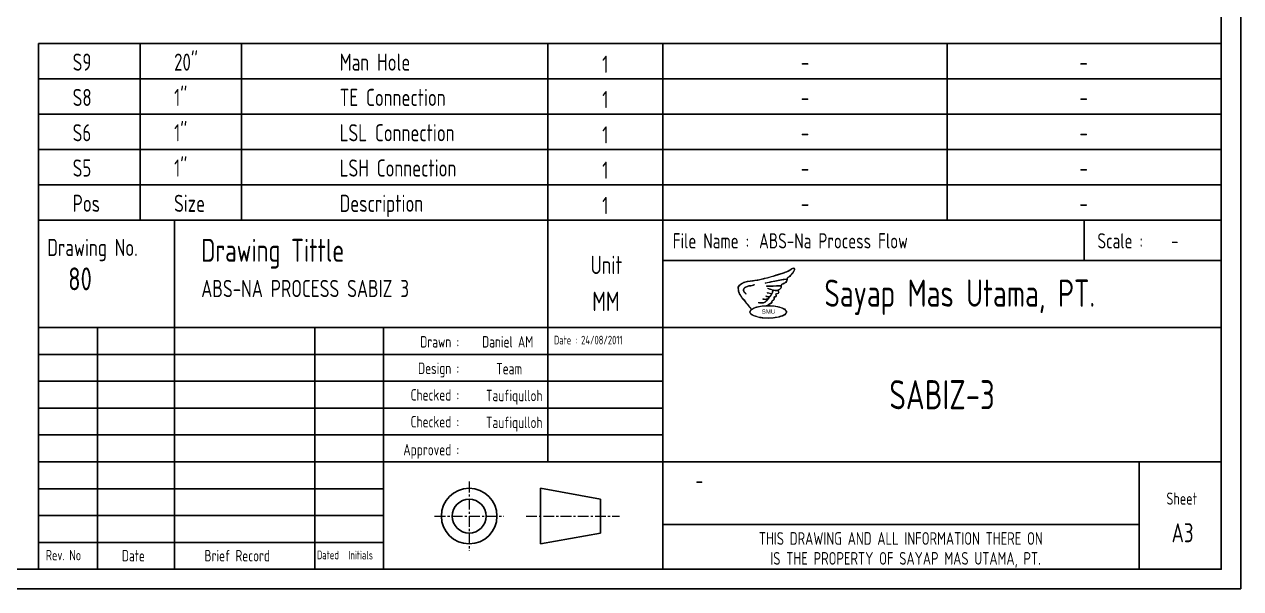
# Model space of a CAD drawing. Extents: x -29512 to 147477, y -5232 to 39709.
# Drawn here: x 139194.4 to 139335.6, y 7876.2 to 7941.7 of the extents above; entities that cross this region are included whole.
import ezdxf
from ezdxf.enums import TextEntityAlignment as Align

# ---------------------------------------------------------------- set-up
doc = ezdxf.new("R2010")
doc.units = 0
doc.linetypes.add('CENTER', pattern=[2, 1.25, -0.25, 0.25, -0.25])
doc.layers.get('0').update_dxf_attribs({"linetype": 'CONTINUOUS'})
doc.layers.add('DIMENSI', color=20, linetype='CONTINUOUS', lineweight=9)
for name, color, linetype in [('DIMENSION', 3, 'CONTINUOUS'), ('RAHMEN025', 7, 'CONTINUOUS'), ('RAHMEN07', 5, 'CONTINUOUS')]:
    doc.layers.add(name, color=color, linetype=linetype)
doc.styles.add('ISOCP', font='isocp.shx', dxfattribs={"width": 0.8, "height": 2})
doc.styles.get("Standard").update_dxf_attribs({"font": 'isocp.shx'})

# ---------------------------------------------------------------- blocks, each defined once
blk = doc.blocks.new('A$C0A2C2E44')
at = {"color": 1}
for p, q in [((0.182, 0.563), (0.186, 0.568)), ((0.377, 0.783), (0.38, 0.778)), ((0.621, 0.816), (0.622, 0.81)), ((0.652, 0.747), (0.652, 0.741)), ((0.67, 0.594), (0.669, 0.589)), ((0.677, 0.698), (0.676, 0.692)), ((0.465, 0.367), (0.464, 0.362)), ((0.573, 0.45), (0.572, 0.444)), ((0.638, 0.518), (0.636, 0.513)), ((0.683, 0.291), (0.672, 0.288)), ((0.689, 0.298), (0.683, 0.291)), ((0.687, 0.455), (0.693, 0.454)), ((0.693, 0.454), (0.689, 0.449)), ((0.306, 0.203), (0.313, 0.206))]:
    blk.add_line(p, q, dxfattribs=at)
blk.add_ellipse((0.694, 0.147), major_axis=(0.415, 0), ratio=0.340845, dxfattribs=at)
for points, knots in [([(0, 0.689), (0.002, 0.729), (0.027, 0.764), (0.086, 0.813), (0.123, 0.829), (0.24, 0.864), (0.313, 0.866), (0.46, 0.89), (0.534, 0.906), (0.678, 0.941), (0.748, 0.961), (0.893, 1.005), (0.971, 1.028), (1.067, 1.059), (1.092, 1.067), (1.142, 1.09), (1.165, 1.102), (1.223, 1.137), (1.255, 1.159), (1.287, 1.161), (1.297, 1.154), (1.299, 1.132), (1.296, 1.118), (1.286, 1.079), (1.274, 1.058), (1.241, 1.021), (1.223, 1.004), (1.196, 0.971), (1.184, 0.957), (1.153, 0.936), (1.139, 0.93), (1.129, 0.908), (1.129, 0.89), (1.117, 0.839), (1.09, 0.812), (1.033, 0.788), (1.009, 0.781), (0.991, 0.759), (0.993, 0.742), (0.989, 0.702), (0.981, 0.683), (0.953, 0.66), (0.933, 0.654), (0.92, 0.644), (0.921, 0.643), (0.929, 0.626), (0.936, 0.614), (0.935, 0.59), (0.93, 0.579), (0.908, 0.561), (0.887, 0.561), (0.869, 0.556), (0.869, 0.556), (0.872, 0.54), (0.877, 0.527), (0.874, 0.503), (0.867, 0.493), (0.845, 0.487), (0.833, 0.486), (0.83, 0.484), (0.83, 0.483), (0.831, 0.471), (0.832, 0.464), (0.832, 0.452), (0.831, 0.446), (0.825, 0.429), (0.818, 0.419), (0.799, 0.403), (0.786, 0.397), (0.778, 0.387), (0.782, 0.372), (0.769, 0.348), (0.757, 0.343), (0.733, 0.332), (0.723, 0.327), (0.705, 0.314), (0.697, 0.306), (0.689, 0.298)], [0, 0, 0, 0, 0.112073, 0.112073, 0.224146, 0.224146, 0.448293, 0.448293, 0.672439, 0.672439, 0.896585, 0.896585, 1.120731, 1.120731, 1.219343, 1.219343, 1.294581, 1.294581, 1.368103, 1.368103, 1.401614, 1.401614, 1.435126, 1.435126, 1.508266, 1.508266, 1.581406, 1.581406, 1.636272, 1.636272, 1.68334, 1.68334, 1.730409, 1.730409, 1.826705, 1.826705, 1.89211, 1.89211, 1.945825, 1.945825, 1.99954, 1.99954, 2.039843, 2.039843, 2.067924, 2.067924, 2.096006, 2.096006, 2.124087, 2.124087, 2.164088, 2.164088, 2.192796, 2.192796, 2.221504, 2.221504, 2.247194, 2.247194, 2.272885, 2.272885, 2.289397, 2.289397, 2.305909, 2.305909, 2.322421, 2.322421, 2.355445, 2.355445, 2.388458, 2.388458, 2.422729, 2.422729, 2.456999, 2.456999, 2.49127, 2.49127, 2.526206, 2.526206, 2.526206, 2.526206]), ([(0.621, 0.816), (0.683, 0.831), (0.745, 0.845), (0.861, 0.864), (0.914, 0.874), (1.012, 0.896), (1.06, 0.904), (1.125, 0.911)], [0, 0, 0, 0, 0.1931977, 0.1931977, 0.3512561, 0.3512561, 0.4989343, 0.4989343, 0.4989343, 0.4989343]), ([(0.622, 0.81), (0.698, 0.829), (0.772, 0.842), (0.9, 0.865), (0.949, 0.877), (1.036, 0.894), (1.075, 0.899), (1.124, 0.905)], [0, 0, 0, 0, 0.232997, 0.232997, 0.3855173, 0.3855173, 0.4975809, 0.4975809, 0.4975809, 0.4975809]), ([(0, 0.689), (-0.001, 0.663), (0.001, 0.634), (0.019, 0.583), (0.031, 0.559), (0.066, 0.501), (0.091, 0.469), (0.116, 0.438)], [0, 0, 0, 0, 0.0794682, 0.0794682, 0.1589365, 0.1589365, 0.278945, 0.278945, 0.278945, 0.278945]), ([(0.182, 0.563), (0.151, 0.588), (0.128, 0.611), (0.124, 0.668), (0.132, 0.691), (0.167, 0.722), (0.194, 0.734), (0.243, 0.753), (0.267, 0.756), (0.315, 0.76), (0.337, 0.762), (0.365, 0.775), (0.371, 0.779), (0.377, 0.783)], [0, 0, 0, 0, 0.1141886, 0.1141886, 0.1970745, 0.1970745, 0.2799604, 0.2799604, 0.3628464, 0.3628464, 0.4208339, 0.4208339, 0.4419315, 0.4419315, 0.4419315, 0.4419315]), ([(0.186, 0.568), (0.157, 0.591), (0.136, 0.612), (0.129, 0.659), (0.135, 0.683), (0.164, 0.713), (0.189, 0.726), (0.239, 0.745), (0.263, 0.75), (0.311, 0.754), (0.333, 0.756), (0.364, 0.768), (0.373, 0.773), (0.38, 0.778)], [0, 0, 0, 0, 0.1070866, 0.1070866, 0.1896444, 0.1896444, 0.2722021, 0.2722021, 0.3592387, 0.3592387, 0.4157454, 0.4157454, 0.4419315, 0.4419315, 0.4419315, 0.4419315]), ([(0.464, 0.362), (0.503, 0.357), (0.544, 0.352), (0.61, 0.367), (0.635, 0.382), (0.673, 0.419), (0.689, 0.439), (0.723, 0.484), (0.742, 0.508), (0.773, 0.549), (0.788, 0.565), (0.8, 0.601), (0.802, 0.614), (0.806, 0.634), (0.809, 0.64), (0.809, 0.65)], [0, 0, 0, 0, 0.1171299, 0.1171299, 0.1949164, 0.1949164, 0.2727028, 0.2727028, 0.3630052, 0.3630052, 0.4278676, 0.4278676, 0.4667028, 0.4667028, 0.4898522, 0.4898522, 0.4898522, 0.4898522]), ([(0.465, 0.367), (0.492, 0.364), (0.544, 0.358), (0.612, 0.371), (0.663, 0.415), (0.708, 0.474), (0.753, 0.532), (0.783, 0.572), (0.79, 0.588), (0.793, 0.602), (0.797, 0.617), (0.8, 0.636), (0.804, 0.648), (0.803, 0.655), (0.802, 0.657)], [0, 0, 0, 0, 0.0801736, 0.1601008, 0.1950859, 0.2806082, 0.3822921, 0.413522, 0.4309294, 0.4353954, 0.4549654, 0.4778773, 0.4910855, 0.4962277, 0.4962277, 0.4962277, 0.4962277]), ([(0.652, 0.747), (0.707, 0.745), (0.762, 0.747), (0.839, 0.752), (0.86, 0.753), (0.898, 0.754), (0.914, 0.754), (0.943, 0.755), (0.957, 0.756), (0.986, 0.758)], [0, 0, 0, 0, 0.1641507, 0.1641507, 0.229477, 0.229477, 0.2780522, 0.2780522, 0.3171629, 0.3171629, 0.3171629, 0.3171629]), ([(0.652, 0.741), (0.703, 0.74), (0.755, 0.74), (0.847, 0.747), (0.888, 0.748), (0.943, 0.749), (0.957, 0.75), (0.987, 0.752)], [0, 0, 0, 0, 0.1524056, 0.1524056, 0.2775783, 0.2775783, 0.3171629, 0.3171629, 0.3171629, 0.3171629]), ([(0.676, 0.692), (0.701, 0.686), (0.725, 0.679), (0.773, 0.659), (0.8, 0.65), (0.836, 0.646), (0.847, 0.646), (0.865, 0.645), (0.873, 0.644), (0.887, 0.643), (0.893, 0.642), (0.917, 0.642)], [0, 0, 0, 0, 0.0781297, 0.0781297, 0.1562594, 0.1562594, 0.1873182, 0.1873182, 0.2105792, 0.2105792, 0.2303682, 0.2303682, 0.2303682, 0.2303682]), ([(0.677, 0.698), (0.695, 0.693), (0.728, 0.686), (0.771, 0.665), (0.822, 0.651), (0.865, 0.651), (0.895, 0.648), (0.917, 0.648)], [0, 0, 0, 0, 0.0559434, 0.0991961, 0.1433993, 0.2119753, 0.2303682, 0.2303682, 0.2303682, 0.2303682]), ([(0.116, 0.438), (0.178, 0.364), (0.237, 0.287), (0.301, 0.209), (0.303, 0.206), (0.306, 0.203)], [0, 0, 0, 0, 0.2904194, 0.2904194, 0.3019642, 0.3019642, 0.3019642, 0.3019642]), ([(1.116, 0.147), (1.116, 0.172), (1.098, 0.196), (1.011, 0.254), (0.905, 0.282), (0.664, 0.3), (0.532, 0.29), (0.338, 0.238), (0.275, 0.196), (0.271, 0.097), (0.346, 0.05), (0.576, -0.002), (0.729, -0.007), (0.984, 0.029), (1.082, 0.069), (1.113, 0.128), (1.116, 0.138), (1.116, 0.147)], [0, 0, 0, 0, 0.467517, 0.467517, 1.353854, 1.353854, 2.240192, 2.240192, 3.12653, 3.12653, 4.119349, 4.119349, 5.112169, 5.112169, 6.104989, 6.104989, 6.283185, 6.283185, 6.283185, 6.283185]), ([(0.573, 0.45), (0.601, 0.446), (0.628, 0.443), (0.666, 0.45), (0.677, 0.452), (0.687, 0.455)], [0, 0, 0, 0, 0.0850364, 0.0850364, 0.1176317, 0.1176317, 0.1176317, 0.1176317])]:
    blk.add_open_spline(points, degree=3, knots=knots, dxfattribs=at)
at = {"color": 1, "start_tangent": (0.041652, 0.999132)}
blk.add_spline([(0.006, 0.689), (0.021, 0.738), (0.217, 0.848), (0.344, 0.865), (0.489, 0.891), (0.675, 0.935), (0.861, 0.989), (1.06, 1.051), (1.192, 1.111), (1.291, 1.147), (1.288, 1.109), (1.263, 1.056), (1.216, 1.005), (1.165, 0.951), (1.132, 0.927), (1.12, 0.878), (1.069, 0.81), (0.989, 0.764), (0.985, 0.717), (0.947, 0.665), (0.917, 0.647), (0.928, 0.612), (0.914, 0.574), (0.865, 0.558), (0.87, 0.52), (0.858, 0.497), (0.825, 0.488), (0.825, 0.469), (0.821, 0.436), (0.795, 0.408), (0.776, 0.394), (0.772, 0.366), (0.732, 0.338), (0.685, 0.303)], degree=3, dxfattribs=at)
at = {"color": 1}
for points in [[(0.006, 0.689), (0.006, 0.656), (0.023, 0.592), (0.069, 0.509), (0.121, 0.442)], [(0.67, 0.594), (0.735, 0.583), (0.78, 0.569)], [(0.121, 0.442), (0.182, 0.368), (0.235, 0.301), (0.289, 0.233), (0.31, 0.207)], [(0.572, 0.444), (0.63, 0.439), (0.689, 0.449)], [(0.636, 0.513), (0.675, 0.502), (0.72, 0.49)], [(0.685, 0.303), (0.672, 0.288)], [(0.31, 0.207), (0.313, 0.206)]]:
    blk.add_spline(points, degree=3, dxfattribs=at)
for points in [[(0.669, 0.589), (0.707, 0.584), (0.742, 0.576), (0.778, 0.563)], [(0.638, 0.518), (0.666, 0.511), (0.694, 0.503), (0.722, 0.495)]]:
    blk.add_open_spline(points, degree=3, dxfattribs=at)
at = {"color": 1, "insert": (0.7, 0.155), "char_height": 0.1, "width": 1.8, "attachment_point": 5}
blk.add_mtext('\\fArial|b0|i0|c0|p34;SMU', dxfattribs=at)
blk = doc.blocks.new('A$C2CDC6E2D')
at = {"layer": 'DIMENSI', "xscale": 9, "yscale": 9, "zscale": 9}
blk.add_blockref('A$C0A2C2E44', (0, 0), dxfattribs=at)

msp = doc.modelspace()

# ---------------------------------------------------------------- linework, layer by layer
at = {"layer": 'DIMENSION', "color": 7}
for p, q in [((139301.5088, 7935.3347), (139301.5088, 7939.4297)), ((139301.5088, 7931.2397), (139301.5088, 7935.3347)), ((139301.5088, 7927.1447), (139301.5088, 7931.2397)), ((139301.5088, 7923.0497), (139301.5088, 7927.1447)), ((139301.5088, 7918.9547), (139301.5088, 7923.0497)), ((139254.2902, 7887.8432), (139254.2902, 7881.3953)), ((139254.2902, 7887.8432), (139261.2897, 7886.585)), ((139261.2897, 7886.585), (139261.2897, 7882.6535)), ((139254.2902, 7881.3953), (139261.2897, 7882.6535))]:
    msp.add_line(p, q, dxfattribs=at)
at = {"layer": 'DIMENSION', "linetype": 'CENTER', "lineweight": 9}
for p, q in [((139246.0325, 7888.6255), (139246.0325, 7880.6084)), ((139242.0217, 7884.6192), (139250.0433, 7884.6192)), ((139252.639, 7884.6192), (139263.4916, 7884.6192))]:
    msp.add_line(p, q, dxfattribs=at)
at = {"layer": 'DIMENSION', "color": 6, "linetype": 'ByBlock', "ltscale": 0.5}
msp.add_lwpolyline([(139335.5566, 7876.2005), (138915.5566, 7876.2005), (138915.5566, 8173.2005), (139335.5566, 8173.2005)], close=True, dxfattribs=at)
at = {"layer": 'DIMENSION', "color": 0, "linetype": 'ByBlock', "ltscale": 0.5}
msp.add_lwpolyline([(138917.8066, 8170.9505), (139333.3066, 8170.9505), (139333.3066, 7878.4505), (138917.8066, 7878.4505)], close=True, dxfattribs=at)
at = {"layer": 'DIMENSION', "color": 7}
for radius in [3.224, 1.9657]:
    msp.add_circle((139246.0325, 7884.6192), radius, dxfattribs=at)
at = {"layer": 'RAHMEN025', "color": 7}
for p, q in [((139317.4077, 7918.9547), (139317.4077, 7914.2811)), ((139268.4999, 7914.2811), (139333.3066, 7914.2811))]:
    msp.add_line(p, q, dxfattribs=at)
at = {"layer": 'RAHMEN07', "color": 7}
for p, q in [((139196.0689, 7939.4297), (139333.3066, 7939.4297)), ((139196.0689, 7935.3347), (139196.0689, 7939.4297)), ((139196.0689, 7939.4297), (139333.3066, 7939.4297)), ((139207.8379, 7939.4297), (139207.8379, 7935.3347)), ((139219.6068, 7939.4297), (139219.6068, 7935.3347)), ((139255.1574, 7935.3347), (139255.1574, 7939.4297)), ((139268.4999, 7935.3347), (139268.4999, 7939.4297)), ((139196.0689, 7935.3347), (139333.3066, 7935.3347)), ((139196.0689, 7931.2397), (139196.0689, 7935.3347)), ((139196.0689, 7935.3347), (139333.3066, 7935.3347)), ((139207.8379, 7935.3347), (139207.8379, 7931.2397)), ((139219.6068, 7935.3347), (139219.6068, 7931.2397)), ((139255.1574, 7931.2397), (139255.1574, 7935.3347)), ((139268.4999, 7931.2397), (139268.4999, 7935.3347)), ((139196.0689, 7931.2397), (139333.3066, 7931.2397)), ((139196.0689, 7927.1447), (139196.0689, 7931.2397)), ((139196.0689, 7931.2397), (139333.3066, 7931.2397)), ((139207.8379, 7931.2397), (139207.8379, 7927.1447)), ((139219.6068, 7931.2397), (139219.6068, 7927.1447)), ((139255.1574, 7927.1447), (139255.1574, 7931.2397)), ((139268.4999, 7927.1447), (139268.4999, 7931.2397)), ((139196.0689, 7927.1447), (139333.3066, 7927.1447)), ((139196.0689, 7923.0497), (139196.0689, 7927.1447)), ((139196.0689, 7927.1447), (139333.3066, 7927.1447)), ((139207.8379, 7927.1447), (139207.8379, 7923.0497)), ((139219.6068, 7927.1447), (139219.6068, 7923.0497)), ((139255.1574, 7923.0497), (139255.1574, 7927.1447)), ((139268.4999, 7923.0497), (139268.4999, 7927.1447)), ((139196.0689, 7923.0497), (139333.3066, 7923.0497)), ((139196.0689, 7918.9547), (139196.0689, 7923.0497)), ((139196.0689, 7923.0497), (139333.3066, 7923.0497)), ((139207.8379, 7923.0497), (139207.8379, 7918.9547)), ((139219.6068, 7923.0497), (139219.6068, 7918.9547)), ((139255.1574, 7918.9547), (139255.1574, 7923.0497)), ((139268.4999, 7918.9547), (139268.4999, 7923.0497)), ((139196.0689, 7918.9547), (139333.3066, 7918.9547)), ((139196.0689, 7918.9547), (139196.0689, 7878.4505)), ((139211.839, 7918.9547), (139211.839, 7878.4505)), ((139255.1574, 7918.9547), (139255.1574, 7890.9133)), ((139268.4999, 7918.9547), (139268.4999, 7878.4505)), ((139196.0689, 7906.4919), (139333.3066, 7906.4919)), ((139202.9133, 7906.4919), (139202.9133, 7878.4505)), ((139228.1261, 7906.4919), (139228.1261, 7878.4505)), ((139236.0966, 7906.4919), (139236.0966, 7878.4505)), ((139196.0689, 7903.3762), (139268.4999, 7903.3762)), ((139196.0689, 7900.2605), (139268.4999, 7900.2605)), ((139196.0689, 7897.1448), (139268.4999, 7897.1448)), ((139196.0689, 7894.029), (139268.4999, 7894.029)), ((139196.0689, 7890.9133), (139333.3066, 7890.9133)), ((139323.7762, 7890.9133), (139323.7762, 7878.4505)), ((139196.0689, 7887.7976), (139236.0966, 7887.7976)), ((139196.0689, 7884.6819), (139236.0966, 7884.6819)), ((139268.4999, 7883.6335), (139323.7762, 7883.6335)), ((139196.0689, 7881.5662), (139236.0966, 7881.5662)), ((139207.6311, 7878.4505), (139333.3066, 7878.4505))]:
    msp.add_line(p, q, dxfattribs=at)

# ---------------------------------------------------------------- block references
at = {"layer": 'DIMENSION', "color": 7, "xscale": 0.5596831592556555, "yscale": 0.5596831592574745, "zscale": 0.559683159257282}
msp.add_blockref('A$C2CDC6E2D', (139277.2373, 7907.5578), dxfattribs=at)

# ---------------------------------------------------------------- texts
at = {"color": 7, "style": 'ISOCP', "width": 0.8}
msp.add_attdef('MM', (139260.3216, 7908.4047), 'mm', height=2.25, dxfattribs=at)
msp.add_attdef('SABIZ-3', text='-', height=3.375, dxfattribs=at).set_placement((139300.9033, 7898.7026), align=Align.MIDDLE_CENTER)
at = {"layer": 'DIMENSION', "color": 7, "style": 'ISOCP', "width": 0.8}
for s, p in [('THIS DRAWING AND ALL INFORMATION THERE ON', (139279.6398, 7881.289)), ('IS THE PROPERTY OF SAYAP MAS UTAMA, PT.', (139280.981, 7878.9808))]:
    msp.add_text(s, height=1.469116, dxfattribs=at).set_placement(p)
at = {"layer": 'DIMENSION', "color": 7, "style": 'ISOCP'}
for s, insert, char_height, width, attachment_point in [('S9', (139200.0201, 7938.2775), 1.98648, 95.522888, 1), ('20"', (139211.789, 7938.2775), 1.98648, 95.522888, 1), ('Man Hole', (139231.0011, 7938.2775), 1.98648, 95.522888, 1), ('1', (139261.8287, 7937.036), 1.9865, 13.342554, 5), ('-', (139285.0043, 7937.2843), 1.9865, 33.008815, 5), ('-', (139316.849, 7938.2775), 1.9865, 95.522888, 1), ('S8', (139200.0201, 7934.1825), 1.98648, 95.522888, 1), ('1"', (139211.789, 7934.1825), 1.98648, 95.522888, 1), ('TE Connection', (139231.0011, 7934.1825), 1.986484, 95.522888, 1), ('1', (139261.8287, 7932.941), 1.9865, 13.342554, 5), ('-', (139285.0043, 7933.1893), 1.9865, 33.008815, 5), ('-', (139316.849, 7934.1825), 1.9865, 95.522888, 1), ('S6', (139200.0201, 7930.0875), 1.98648, 95.522888, 1), ('1"', (139211.789, 7930.0875), 1.98648, 95.522888, 1), ('LSL Connection', (139231.0011, 7930.0875), 1.986484, 95.522888, 1), ('1', (139261.8287, 7928.846), 1.9865, 13.342554, 5), ('-', (139285.0043, 7929.0943), 1.9865, 33.008815, 5), ('-', (139316.849, 7930.0875), 1.9865, 95.522888, 1), ('S5', (139200.0201, 7925.9925), 1.98648, 95.522888, 1), ('1"', (139211.789, 7925.9925), 1.98648, 95.522888, 1), ('LSH Connection', (139231.0011, 7925.9925), 1.986484, 95.522888, 1), ('1', (139261.8287, 7924.751), 1.9865, 13.342554, 5), ('-', (139285.0043, 7924.9993), 1.9865, 33.008815, 5), ('-', (139316.849, 7925.9925), 1.9865, 95.522888, 1), ('Pos', (139200.0201, 7921.8975), 1.98648, 95.522888, 1), ('Size', (139211.789, 7921.8975), 1.98648, 95.522888, 1), ('Description', (139231.0011, 7921.8975), 1.986484, 95.522888, 1), ('1', (139261.8287, 7920.656), 1.9865, 13.342554, 5), ('-', (139285.0043, 7920.9043), 1.9865, 33.008815, 5), ('-', (139316.849, 7921.8975), 1.9865, 95.522888, 1), ('File Name :', (139269.6571, 7917.4381), 1.765764, 84.909234, 1), ('ABS-Na Process Flow', (139279.6672, 7917.4381), 1.765764, 84.909234, 1), ('Scale : ', (139318.9379, 7917.4381), 1.76576, 84.909234, 1), ('Drawing No.\\P{\\H1.3333x;  80}', (139197.0825, 7916.7771), 1.986484, 95.522888, 1), ('Drawing Tittle', (139214.9397, 7916.7771), 2.648646, 127.363851, 1), ('-', (139327.4738, 7917.4381), 1.7658, 84.909234, 1), ('Unit', (139260.1175, 7914.8135), 2.11892, 101.891081, 1), ('ABS-NA PROCESS SABIZ 3', (139214.9397, 7912.0212), 2, 127.363851, 1), ('Sayap Mas Utama, PT.', (139287.2534, 7912.0593), 3.15315, 151.623632, 1), ('Drawn :', (139244.8704, 7905.5013), 1.32432, 8.773792, 3), ('Daniel AM', (139253.4696, 7905.5013), 1.32432, 8.773792, 3), ('{\\A1;Date : 24/08/2011}', (139255.8622, 7905.5391), 1, 63.681926, 1), ('Design :', (139244.8704, 7902.4296), 1.32432, 8.773792, 3), ('Team', (139252.1775, 7902.3856), 1.32432, 8.773792, 3), ('Checked :', (139244.8704, 7899.3449), 1.32432, 8.773792, 3), ('Taufiqulloh', (139254.5384, 7899.2699), 1.324323, 8.773792, 3), ('Checked :', (139244.8704, 7896.2292), 1.32432, 8.773792, 3), ('Taufiqulloh', (139254.5384, 7896.1542), 1.324323, 8.773792, 3), ('Approved :', (139244.8704, 7892.9901), 1.32432, 8.773792, 3), ('Sheet', (139326.9471, 7887.3572), 1.41261, 67.927387, 1), ('A3', (139327.5431, 7883.7894), 2.20721, 106.136543, 1), ('Rev. No', (139196.9076, 7880.688), 1.2, 63.681926, 1), ('Date', (139205.7334, 7880.688), 1.32432, 63.681926, 1), ('Brief Record', (139215.3262, 7880.688), 1.324323, 63.681926, 1), ('Dated', (139228.3662, 7880.6166), 1, 51.964451, 1), ('Initials', (139232.0158, 7880.595), 1, 51.964451, 1)]:
    msp.add_mtext(s, dxfattribs=dict(at, insert=insert, char_height=char_height, width=width, attachment_point=attachment_point))
at = {"layer": 'DIMENSION', "color": 7, "style": 'ISOCP', "width": 0.8}
msp.add_attdef('-', (139272.289, 7887.8197), '-', height=1.8364, dxfattribs=at)

doc.saveas('drawing.dxf')
